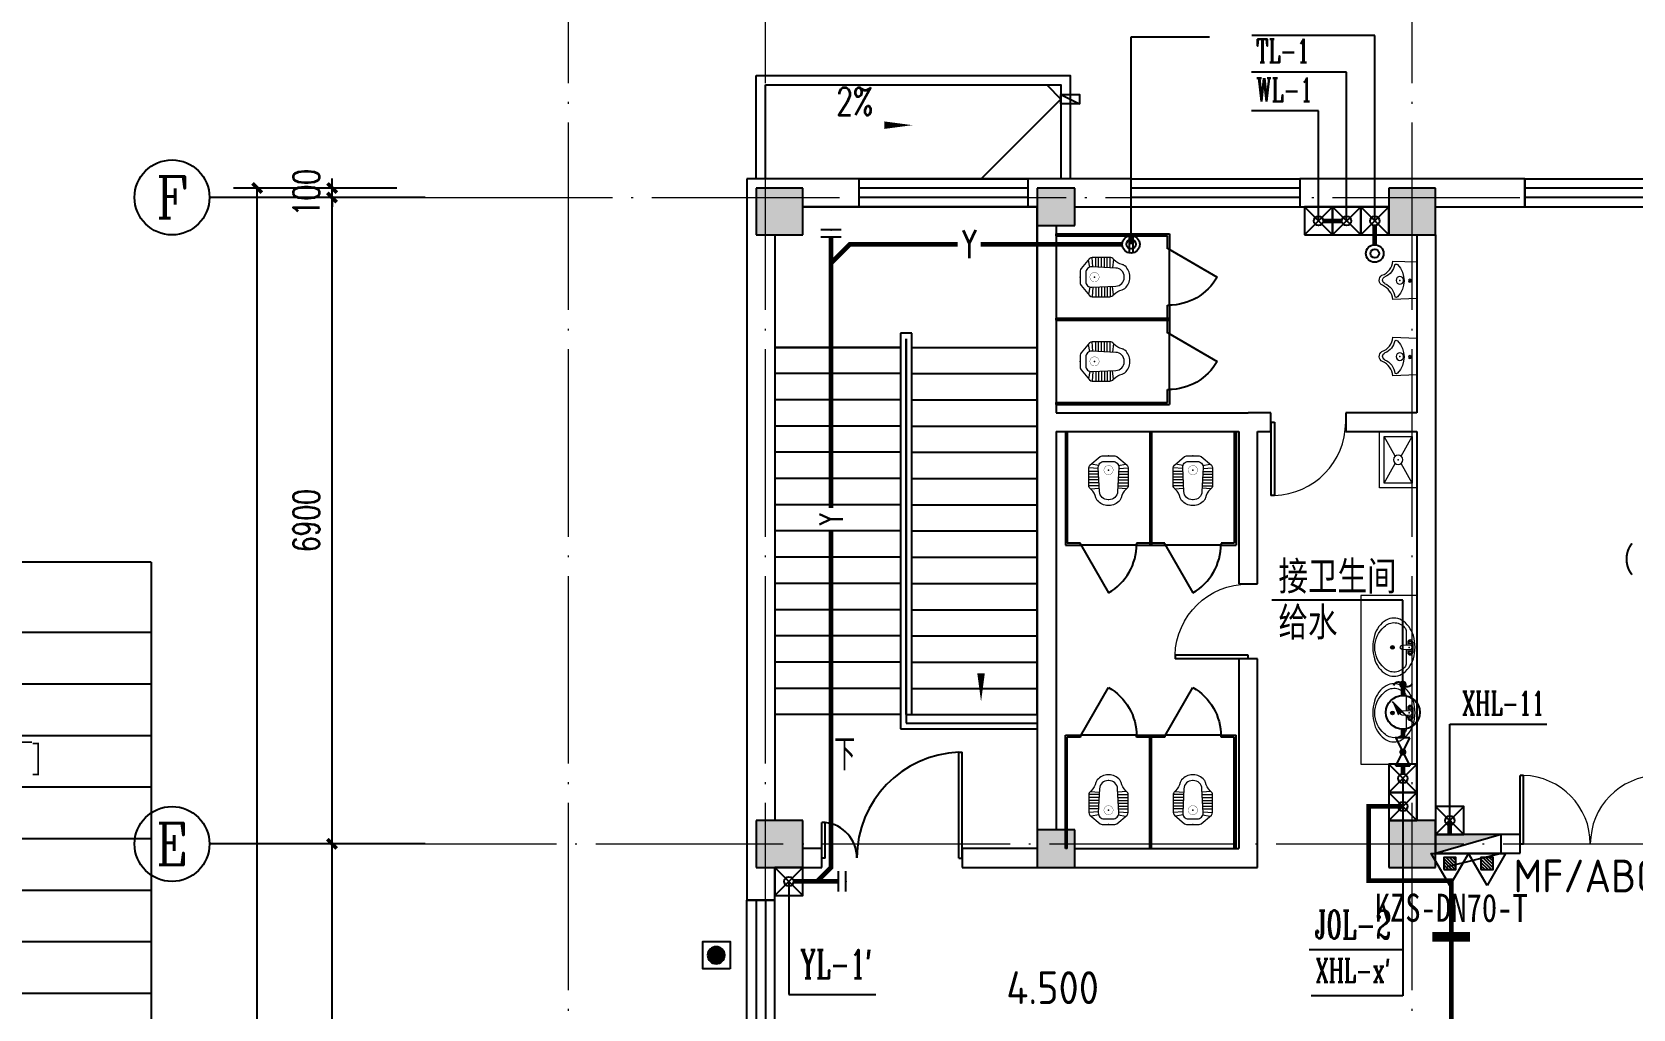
# Model space of a CAD drawing. Extents: x 1475400 to 1714963, y -629303 to -315532.
# Drawn here: x 1518849 to 1535929, y -436869 to -426443 of the extents above; entities that cross this region are included whole.
import ezdxf
from ezdxf.enums import TextEntityAlignment as Align

# ---------------------------------------------------------------- set-up
doc = ezdxf.new("R2010")
doc.units = 0
doc.header["$LTSCALE"] = 1000
for name, pattern in [('CONTINOUS', [0]), ('DASH', [0.35, 0.25, -0.1]), ('DOTE', [2.42, 2, -0.2, 0.02, -0.2])]:
    doc.linetypes.add(name, pattern=pattern)
for name, color, linetype in [('A-ANNO-AXIS', 102, 'Continuous'), ('A-ANNO-IDEN', 3, 'Continuous'), ('A-ANNO-TXT', 7, 'Continuous'), ('A-FLOR-STRS', 140, 'Continuous'), ('AXIS', 3, 'Continuous'), ('AXIS_TEXT', 7, 'Continuous'), ('COLUMN', 255, 'Continuous'), ('DIM_市政自来水', 7, 'Continuous'), ('DOOR_FIRE', 4, 'Continuous'), ('EQUIP_市政自来水', 7, 'Continuous'), ('LATRINE', 8, 'Continuous'), ('P-ANNO-IDEN', 3, 'Continuous'), ('P-DOMS-EQPM', 4, 'Continuous'), ('P-DOMS-IDEN', 7, 'Continuous'), ('P-DOMS-PIPE', 2, 'DASH'), ('P-DOMS-VPIP', 2, 'Continuous'), ('P-FIRE-EQPM', 1, 'Continuous'), ('P-FIRE-IDEN', 1, 'Continuous'), ('P-PROT-FIRH', 1, 'Continuous'), ('P-PROT-IDEN', 7, 'Continuous'), ('P-PROT-PIPE', 1, 'Continuous'), ('P-PROT-VPIP', 1, 'Continuous'), ('P-RAIN-IDEN', 171, 'Continuous'), ('P-RAIN-STRA', 2, 'Continuous'), ('P-RAIN-VALV', 193, 'Continuous'), ('P-RAIN-VPIP', 7, 'Continuous'), ('P-VENT-IDEN', 153, 'Continuous'), ('P-VENT-VPIP', 155, 'Continuous'), ('P-WAST-IDEN', 21, 'Continuous'), ('P-WAST-VPIP', 11, 'Continuous'), ('PIPE-市政自来水', 87, 'Continuous'), ('PUB_HATCH', 8, 'Continuous'), ('PUB_TEXT', 7, 'Continuous'), ('VALVE_市政自来水', 7, 'Continuous'), ('VPIPE-市政自来水', 7, 'Continuous'), ('WALL', 2, 'Continuous'), ('WINDOW', 4, 'Continuous'), ('建筑底图', 7, 'Continuous'), ('抗震支吊架', 2, 'Continuous'), ('水', 5, 'Continuous'), ('消防', 1, 'Continuous'), ('说明', 7, 'Continuous'), ('防火分区', 255, 'Continuous')]:
    doc.layers.add(name, color=color, linetype=linetype)
for name, color, linetype, lineweight in [('DOTE', 8, 'DOTE', 9), ('LVTRY', 8, 'Continuous', 9), ('P-RAIN-PIPE', 4, 'Continuous', 50), ('P-WAST-PIPE', 11, 'Continuous', 50), ('悬挑板', 9, 'Continuous', 18)]:
    doc.layers.add(name, color=color, linetype=linetype, lineweight=lineweight)
doc.layers.add('定位矩形', color=6, linetype='Continuous', plot=False)
doc.styles.add('10', font='', dxfattribs={"width": 0.7, "height": 300})
doc.styles.add('_TCH_AXIS', font='COMPLEX', dxfattribs={"bigfont": 'GBCBIG'})
doc.styles.add('_TCH_DIM', font='SIMPLEX', dxfattribs={"bigfont": 'GBCBIG'})
doc.styles.add('_TWT_PIPETEXT', font='SIMPLEX', dxfattribs={"width": 0.8, "height": 2.5, "bigfont": 'HZTXT'})
doc.styles.add('_TWT_SERIAL', font='COMPLEX', dxfattribs={"width": 0.8, "height": 3, "bigfont": 'HZTXT'})
doc.styles.add('A_DIM', font='SIMPLEX', dxfattribs={"width": 0.7, "bigfont": 'HZ'})
doc.styles.add('A_DIM_T3', font='SIMPLEX', dxfattribs={"width": 0.7, "bigfont": 'HZ'})
doc.styles.add('COMPLEX', font='COMPLEX')
doc.styles.add('HZ(TK)', font='geniso.shx', dxfattribs={"width": 0.9, "bigfont": 'hztxt.shx'})
doc.styles.add('kzcad', font='', dxfattribs={"width": 0.8})
doc.styles.get("Standard").update_dxf_attribs({"font": 'geniso.shx', "bigfont": 'hztxt.shx'})
doc.styles.get('10').set_extended_font_data('SimSun')
doc.styles.get('kzcad').set_extended_font_data('SimSun')
doc.dimstyles.new('_TCH_ARCH&&100', dxfattribs={"dimtxt": 280, "dimasz": 100, "dimexe": 250, "dimexo": 300, "dimgap": 135, "dimtad": 1, "dimdec": 0, "dimzin": 0, "dimdsep": 46, "dimtxsty": 'A_DIM_T3', "dimblk": 'ARCHTICK', "dimcen": 0.09, "dimclrt": 7, "dimazin": 2, "dimtfac": 1, "dimtdec": 0, "dimtix": 1, "dimtmove": 2, "dimatfit": 3, "dimfxl": 150, "dimtolj": 1, "dimtzin": 0, "dimarcsym": 0})

# ---------------------------------------------------------------- blocks, each defined once
blk = doc.blocks.new('$DorLib2D$00000228')
at = {"color": 0}
blk.add_line((0.5, 0), (0, 0.866), dxfattribs=at)
blk.add_arc((0.5, 0), 1, 120, 180, dxfattribs=at)
blk = doc.blocks.new('$lvtry$00000204')
at = {"color": 0}
for p, q in [((-109, -134, 0), (-210, -128, 0)), ((-107, -166, 0), (-210, -166, 0)), ((-106, -103, 0), (-182, -88, 0)), ((-109, -124, 0), (-97, -382, 0)), ((48, -60, 0), (-48, -60, 0)), ((97, -382, 0), (109, -124, 0)), ((106, -103, 0), (182, -88, 0)), ((107, -166, 0), (210, -166, 0)), ((109, -134, 0), (210, -128, 0)), ((-106, -197, 0), (-210, -197, 0)), ((-104, -227, 0), (-210, -227, 0)), ((-103, -258, 0), (-210, -258, 0)), ((-101, -289, 0), (-210, -289, 0)), ((-100, -320, 0), (-210, -320, 0)), ((100, -320, 0), (210, -320, 0)), ((101, -289, 0), (210, -289, 0)), ((103, -258, 0), (210, -258, 0)), ((104, -227, 0), (210, -227, 0)), ((106, -197, 0), (210, -197, 0)), ((-191, -354, 0), (-99, -345, 0)), ((-4, -470, 0), (4, -470, 0)), ((191, -354, 0), (99, -345, 0))]:
    blk.add_line(p, q, dxfattribs=at)
at = {"color": 0, "elevation": 0}
blk.add_lwpolyline([(184, -360, -0.046574), (191, -354, 0.248797), (210, -318), (210, -128, 0.218491), (198, -101), (90, -9, 0.179479), (67, 0), (-67, 0, 0.179479), (-90, -9), (-198, -101, 0.218491), (-210, -128), (-210, -318, 0.248797), (-191, -354, -0.046574), (-184, -360, -0.139709), (-135, -448, 0.12003), (-120, -477, 0.218108), (-4, -530), (4, -530, 0.218108), (120, -477, 0.12003), (135, -448, -0.139709)], format="xyb", close=True, dxfattribs=at)
at = {"color": 0, "const_width": 3, "elevation": 0}
blk.add_lwpolyline([(49, -153, 1), (-49, -153, 1)], format="xyb", close=True, dxfattribs=at)
at = {"color": 0}
for centre, radius, start, end in [((-48, -121, 0), 61, 90, 182.693), ((48, -121, 0), 61, 357.307, 90), ((-4, -377, 0), 92.8, 182.693, 270), ((4, -377, 0), 92.8, 270, 357.307)]:
    blk.add_arc(centre, radius, start, end, dxfattribs=at)
for p in [(0, 0), (0, -153, 0)]:
    blk.add_point(p, dxfattribs=at)
blk = doc.blocks.new('a es')
at = {"layer": 'LATRINE'}
for p, q in [((133985, -20934), (133985, -21094)), ((135195, -20934), (133985, -20934)), ((134005, -21094), (134005, -20954)), ((135195, -20954), (134005, -20954)), ((135195, -20954), (135195, -20934)), ((133985, -21094), (134005, -21094)), ((134005, -21694), (133985, -21694)), ((133985, -21694), (133985, -21854)), ((135195, -21854), (133985, -21854)), ((134005, -21834), (134005, -21694)), ((135195, -21834), (134005, -21834)), ((135195, -21854), (135195, -21834))]:
    blk.add_line(p, q, dxfattribs=at)
at = {"layer": 'WINDOW'}
blk.add_line((133985, -21694), (133985, -21094), dxfattribs=at)
at = {"layer": 'LVTRY', "yscale": -1, "rotation": 89.99999999999999}
blk.add_blockref('$lvtry$00000204', (134938, -21394, 0), dxfattribs=at)
at = {"layer": 'WINDOW', "xscale": 600, "yscale": 600, "zscale": 600, "rotation": 90}
blk.add_blockref('$DorLib2D$00000228', (133995, -21394), dxfattribs=at)
blk = doc.blocks.new('A$C2CDD3BEF')
at = {"layer": '防火分区'}
h = blk.add_hatch(color=6, dxfattribs=at)
h.dxf.hatch_style = 1
edge = h.paths.add_edge_path()
edge.add_arc((460, 446), 282, 0, 360)
at = {"layer": '防火分区', "color": 6}
blk.add_lwpolyline([(0, 0), (900, 0), (900, 900), (0, 900)], close=True, dxfattribs=at)
blk.add_circle((460, 446), 282, dxfattribs=at)
blk = doc.blocks.new('_ArchTick')
at = {"color": 0, "linetype": 'ByBlock', "const_width": 0.4}
blk.add_lwpolyline([(-0.5, -0.5), (0.5, 0.5)], dxfattribs=at)
blk = doc.blocks.new('*D220')
at = {"layer": 'A-ANNO-AXIS', "color": 0, "lineweight": -2, "transparency": 16777216}
for p, q in [((861232, -345910), (859489, -345910)), ((859739, -380910), (859739, -345910)), ((861232, -380910), (859489, -380910))]:
    blk.add_line(p, q, dxfattribs=at)
at = {"layer": 'Defpoints', "color": 0, "transparency": 16777216}
for p in [(859739, -345910), (861532, -345910), (861532, -380910)]:
    blk.add_point(p, dxfattribs=at)
at = {"layer": 'A-ANNO-AXIS', "color": 0, "lineweight": -2, "transparency": 16777216, "xscale": 100, "yscale": 100, "zscale": 100}
for p, rotation in [((859739, -345910), 90), ((859739, -380910), 270)]:
    blk.add_blockref('_ArchTick', p, dxfattribs=dict(at, rotation=rotation))
at = {"layer": 'A-ANNO-AXIS', "color": 7, "transparency": 16777216, "insert": (859464, -363410), "char_height": 280, "attachment_point": 5, "rotation": 90, "style": 'A_DIM_T3'}
blk.add_mtext('\\A1;35000', dxfattribs=at)
blk = doc.blocks.new('*D225')
at = {"layer": 'A-ANNO-AXIS', "color": 0, "lineweight": -2, "transparency": 16777216}
for p, q in [((861232, -352910), (860289, -352910)), ((860539, -359810), (860539, -352910)), ((861232, -359810), (860289, -359810))]:
    blk.add_line(p, q, dxfattribs=at)
at = {"layer": 'Defpoints', "color": 0, "transparency": 16777216}
for p in [(860539, -352910), (861532, -352910), (861532, -359810)]:
    blk.add_point(p, dxfattribs=at)
at = {"layer": 'A-ANNO-AXIS', "color": 0, "lineweight": -2, "transparency": 16777216, "xscale": 100, "yscale": 100, "zscale": 100}
for p, rotation in [((860539, -352910), 90), ((860539, -359810), 270)]:
    blk.add_blockref('_ArchTick', p, dxfattribs=dict(at, rotation=rotation))
at = {"layer": 'A-ANNO-AXIS', "color": 7, "transparency": 16777216, "insert": (860264, -356360), "char_height": 280, "attachment_point": 5, "rotation": 90, "style": 'A_DIM_T3'}
blk.add_mtext('\\A1;6900', dxfattribs=at)
blk = doc.blocks.new('*D226')
at = {"layer": 'A-ANNO-AXIS', "color": 0, "lineweight": -2, "transparency": 16777216}
for p, q in [((861232, -346010), (860289, -346010)), ((860539, -352910), (860539, -346010)), ((861232, -352910), (860289, -352910))]:
    blk.add_line(p, q, dxfattribs=at)
at = {"layer": 'Defpoints', "color": 0, "transparency": 16777216}
for p in [(860539, -346010), (861532, -346010), (861532, -352910)]:
    blk.add_point(p, dxfattribs=at)
at = {"layer": 'A-ANNO-AXIS', "color": 0, "lineweight": -2, "transparency": 16777216, "xscale": 100, "yscale": 100, "zscale": 100}
for p, rotation in [((860539, -346010), 90), ((860539, -352910), 270)]:
    blk.add_blockref('_ArchTick', p, dxfattribs=dict(at, rotation=rotation))
at = {"layer": 'A-ANNO-AXIS', "color": 7, "transparency": 16777216, "insert": (860264, -349460), "char_height": 280, "attachment_point": 5, "rotation": 90, "style": 'A_DIM_T3'}
blk.add_mtext('\\A1;6900', dxfattribs=at)
blk = doc.blocks.new('*D227')
at = {"layer": 'A-ANNO-AXIS', "color": 0, "lineweight": -2, "transparency": 16777216}
for p, q in [((860539, -345910), (860539, -345810)), ((861232, -345910), (860289, -345910)), ((861232, -346010), (860289, -346010)), ((860539, -346010), (860539, -345910)), ((860539, -346010), (860539, -346110))]:
    blk.add_line(p, q, dxfattribs=at)
at = {"layer": 'Defpoints', "color": 0, "transparency": 16777216}
for p in [(860539, -345910), (861532, -345910), (861532, -346010)]:
    blk.add_point(p, dxfattribs=at)
at = {"layer": 'A-ANNO-AXIS', "color": 0, "lineweight": -2, "transparency": 16777216, "xscale": 100, "yscale": 100, "zscale": 100}
for p, rotation in [((860539, -345910), 270), ((860539, -346010), 90)]:
    blk.add_blockref('_ArchTick', p, dxfattribs=dict(at, rotation=rotation))
at = {"layer": 'A-ANNO-AXIS', "color": 7, "transparency": 16777216, "insert": (860264, -345960), "char_height": 280, "attachment_point": 5, "rotation": 90, "style": 'A_DIM_T3'}
blk.add_mtext('\\A1;100', dxfattribs=at)
blk = doc.blocks.new('$DorLib2D$00000225')
at = {"color": 0}
for p, q in [((0.475, -0.001), (0.475, 0.752)), ((0.475, 0.752), (0.5, 0.752)), ((0.5, -0.001), (0.5, 0.752)), ((-0.5, 0), (-0.5, 0.252)), ((-0.475, 0.252), (-0.5, 0.252)), ((-0.475, 0), (-0.475, 0.252)), ((-0.475, 0), (-0.5, 0)), ((0.475, -0.001), (0.5, -0.001))]:
    blk.add_line(p, q, dxfattribs=at)
for centre, radius, start, end in [((0.505, -0.002), 0.755, 92.2493, 179.7238), ((-0.501, 0.003), 0.251, 359.7899, 84.0974)]:
    blk.add_arc(centre, radius, start, end, dxfattribs=at)
blk = doc.blocks.new('$DorLib2D$00000001')
for p, q in [((0.45, 0.975), (0.5, 0.975)), ((0.45, 0), (0.45, 0.975)), ((0.5, 0), (0.5, 0.975)), ((0.5, 0), (0.45, 0))]:
    blk.add_line(p, q)
at = {"lineweight": 13}
blk.add_arc((0.475, 0), 0.975, 91.4693, 180, dxfattribs=at)
blk = doc.blocks.new('$WINLIB2D$00000001')
at = {"color": 0}
for points in [[(-0.5, 0.5), (-0.5, -0.5)], [(-0.5, 0.5), (0.5, 0.5)], [(0.5, -0.5), (0.5, 0.5)], [(0.5, 0.1667), (-0.5, 0.1667)], [(0.5, -0.1667), (-0.5, -0.1667)], [(-0.5, -0.5), (0.5, -0.5)]]:
    blk.add_lwpolyline(points, dxfattribs=at)
blk = doc.blocks.new('$lvtry$00000191')
at = {"color": 0}
for p, q in [((-250, -100, 0), (-39, -219, 0)), ((39, -219, 0), (250, -100, 0)), ((-250, -400, 0), (-39, -281, 0)), ((39, -281, 0), (250, -400, 0))]:
    blk.add_line(p, q, dxfattribs=at)
at = {"color": 0, "elevation": 0}
for points in [[(300, -450), (300, -50), (-300, -50), (-300, -450)], [(250, -400), (250, -100), (-250, -100), (-250, -400)]]:
    blk.add_lwpolyline(points, close=True, dxfattribs=at)
at = {"color": 0}
blk.add_circle((0, -250, 0), 50, dxfattribs=at)
for p in [(0, -100, 0), (0, -250, 0)]:
    blk.add_point(p, dxfattribs=at)
blk = doc.blocks.new('$lvtry$00000196')
at = {"color": 0}
for points in [[(219, -385, 0.106486), (289, -308, 0.130324), (310, -225, 0.130324), (289, -143, 0.106486), (219, -66, 0.084172), (123, -18, 0.073176), (0, 0, 0.073176), (-123, -18, 0.084172), (-219, -66, 0.106486), (-289, -143, 0.130324), (-310, -225, 0.130324), (-289, -308, 0.106486), (-219, -385, 0.084172), (-123, -433, 0.073176), (0, -451, 0.073176), (123, -433, 0.084172)], [(-22, -44), (-17, -142, 1), (21, -142), (26, -44, 0.493794)]]:
    blk.add_lwpolyline(points, format="xyb", close=True, dxfattribs=at)
for points in [[(-218, -329, -0.467303), (-199, -103, -0.154885), (-179, -96), (-17, -96, -0.154885)], [(21, -96), (183, -96, -0.154885), (203, -103, -0.467303), (222, -329, -0.210278), (2, -430, -0.210278), (-218, -329, -0.467303)]]:
    blk.add_lwpolyline(points, format="xyb", dxfattribs=at)
for points in [[(-52, -25), (56, -25)], [(-52, -78), (-20, -78)], [(24, -78), (56, -78)]]:
    blk.add_lwpolyline(points, dxfattribs=at)
for centre, radius in [((-52, -52), 19.4), ((-52, -52), 12.6), ((56, -52), 19.4), ((56, -52), 12.6), ((2, -241), 19.7), ((2, -241), 14.7)]:
    blk.add_circle(centre, radius, dxfattribs=at)
for centre, start, end in [((-52, -52), 90, 270), ((56, -52), 270, 90)]:
    blk.add_arc(centre, 26.5, start, end, dxfattribs=at)
for p in [(2, -62), (2, -241)]:
    blk.add_point(p, dxfattribs=at)
blk = doc.blocks.new('$lvtry$00000226')
at = {"color": 0}
blk.add_line((-181, -234), (-181, -234), dxfattribs=at)
blk.add_lwpolyline([(53, -374, -0.307493), (205, -257), (195, 0), (-195, 0), (-205, -256, -0.265776), (-54, -366, 0.591279)], format="xyb", close=True, dxfattribs=at)
for centre, radius in [((-1, -182), 40.3), ((-6, -75), 15.8)]:
    blk.add_circle(centre, radius, dxfattribs=at)
for centre, radius, start, end in [((-5, -382), 245, 45.4143, 134.5857), ((-161, -223), 22.7, 134.5857, 206.4573), ((-200, -412), 179, 22.2984, 83.8043), ((1, -326), 39.6, 206.4354, 337.7034), ((199, -407), 174, 100.5676, 157.7034), ((153, -222), 20.3, 314.5857, 45.4143)]:
    blk.add_arc(centre, radius, start, end, dxfattribs=at)
for p in [(-6, -75), (-1, -182)]:
    blk.add_point(p, dxfattribs=at)
blk = doc.blocks.new('_AXISO')
blk.add_circle((0, 0), 0.5)
at = {"layer": 'AXIS_TEXT', "style": 'COMPLEX', "width": 1.041667}
blk.add_attdef('A', text='', height=0.56, dxfattribs=at).set_placement((-0.25, -0.28), (0.25, -0.28), align=Align.FIT)
blk = doc.blocks.new('$DorLib2D$00000002')
for p, q in [((-0.5, 0), (-0.5, 0.4875)), ((-0.475, 0.4875), (-0.5, 0.4875)), ((-0.475, 0), (-0.475, 0.4875)), ((0.475, 0), (0.475, 0.4875)), ((0.475, 0.4875), (0.5, 0.4875)), ((0.5, 0), (0.5, 0.4875)), ((-0.5, 0), (-0.475, 0)), ((0.5, 0), (0.475, 0))]:
    blk.add_line(p, q)
at = {"lineweight": 13}
for centre, start, end in [((-0.4875, 0), 0, 88.53072), ((0.4875, 0), 91.46928, 180)]:
    blk.add_arc(centre, 0.4875, start, end, dxfattribs=at)
blk = doc.blocks.new('ewfrarftr')
at = {"layer": '消防', "linetype": 'CONTINOUS', "lineweight": -3}
for p, q in [((1486282, -381392), (1469458, -381392)), ((1486282, -381392), (1486282, -412105)), ((1469458, -382207), (1486282, -382207)), ((1471932, -382805), (1486282, -382805)), ((1471932, -383403), (1486282, -383403)), ((1471932, -384001), (1486282, -384001)), ((1470409, -384599), (1486282, -384599)), ((1471932, -385197), (1486282, -385197)), ((1471932, -385795), (1486282, -385795)), ((1471932, -386393), (1486282, -386393))]:
    blk.add_line(p, q, dxfattribs=at)
at = {"layer": '说明', "lineweight": 0, "style": '10', "width": 0.7}
blk.add_text('地下式  ［√］', height=300, dxfattribs=at).set_placement((1483182, -383832))
blk = doc.blocks.new('$TWTSYS$00000508')
for p, q in [((-0.5, 0.5), (0.324, 1.224)), ((-0.5, 0.5), (-0.5, -0.5)), ((-0.5, -0.5), (0.5, 0.5)), ((0.5, 0.5), (-0.5, 0.5)), ((0.5, -0.5), (0.5, 0.5)), ((-0.5, -0.5), (0.5, -0.5))]:
    blk.add_line(p, q)
blk.add_solid([(0.5, -0.5), (0.5, 0.5), (-0.5, -0.5)])
blk = doc.blocks.new('$VALVE$00000476')
for p, q in [((-64, -90), (-64, 90)), ((0, -90), (0, 90))]:
    blk.add_line(p, q)
blk.add_point((0, 0))
blk = doc.blocks.new('$VALVE$00000333')
for p, q in [((125, 62.5), (-125, -62.5)), ((-125, 62.5), (125, -62.5)), ((-125, -62.5), (-125, 62.5)), ((125, -62.5), (125, 62.5))]:
    blk.add_line(p, q)
at = {"const_width": 31.25}
blk.add_lwpolyline([(-15.625, 0, 1), (15.625, 0, 1)], format="xyb", close=True, dxfattribs=at)
for p in [(-125, 0), (125, 0)]:
    blk.add_point(p)
blk = doc.blocks.new('$VALVE$00000742')
blk.add_line((-93, -93), (93, 93))
blk.add_lwpolyline([(93, 93, 0, 50, 0), (-13, 22, 50, 50, 0)], format="xyseb")
blk.add_circle((0, 0), 150)
for p in [(-150, 0), (150, 0)]:
    blk.add_point(p)
blk = doc.blocks.new('$TwtSys$00000132')
at = {"elevation": 0}
blk.add_lwpolyline([(7, -101, -0.575183), (0, 0, 0.604745), (-11, 101, 16.924828)], format="xyb", dxfattribs=at)
blk = doc.blocks.new('$TwtSys$00000138')
for radius in [93.8, 46.9]:
    blk.add_circle((0, 0, 0), radius)
blk = doc.blocks.new('$TwtSys$00000139')
at = {"color": 7}
for p, q in [((-19, 92, 0), (-19, -92, 0)), ((19, 92, 0), (19, -92, 0))]:
    blk.add_line(p, q, dxfattribs=at)
blk.add_circle((0, 0, 0), 93.8)
blk = doc.blocks.new('$TwtSys$00000546')
h = blk.add_hatch()
h.set_pattern_fill('ANSI31', color=256, scale=200, style=0)
h.set_pattern_definition([(45, (-38543.802, -6670.83), (-17.67767, 17.67767), [])])
h.paths.add_polyline_path([(-65, 174), (65, 174), (65, 44), (-65, 44)])
for points in [[(0, 344), (-198, 0), (198, 0)], [(-65, 174), (65, 174), (65, 44), (-65, 44)]]:
    blk.add_lwpolyline(points, close=True)
blk = doc.blocks.new('sdfcsf')
at = {"layer": 'PUB_HATCH'}
for points in [[(865563.1, -346410.3), (865563.1, -345910.3), (865063.1, -345910.3), (865063.1, -346410.3)], [(868463.1, -346310.3), (868463.1, -345910.3), (868063.1, -345910.3), (868063.1, -346310.3)], [(872313.1, -346410.3), (872313.1, -345910.3), (871813.1, -345910.3), (871813.1, -346410.3)], [(865563.1, -353160.3), (865563.1, -352660.3), (865063.1, -352660.3), (865063.1, -353160.3)], [(872313.1, -353160.3), (872313.1, -352660.3), (871813.1, -352660.3), (871813.1, -353160.3)], [(868463.1, -353160.3), (868463.1, -352760.3), (868063.1, -352760.3), (868063.1, -353160.3)]]:
    blk.add_hatch(color=256, dxfattribs=at).paths.add_polyline_path(points)
for p, q in [((868163.1, -344810.3), (868313.1, -344960.3)), ((868313.1, -344960.3), (867463.1, -345810.3))]:
    blk.add_line(p, q)
for points in [[(865063.1, -344710.3), (868413.1, -344710.3), (868413.1, -345810.3), (865063.1, -345810.3)], [(865163.1, -344810.3), (868313.1, -344810.3), (868313.1, -345810.3), (865163.1, -345810.3)]]:
    blk.add_lwpolyline(points, close=True)
blk.add_lwpolyline([(868313.1, -344910.3), (868313.1, -344910.3), (868513.1, -344910.3), (868513.1, -345010.3), (868313.1, -345010.3), (868313.1, -344910.3), (868513.1, -345010.3)])
at = {"layer": 'A-ANNO-IDEN'}
blk.add_lwpolyline([(865963.1, -351670.3, 0, 0, 0), (865963.1, -346860.3, 0, 0, 0), (867463.1, -346860.3, 0, 0, 0), (867463.1, -351390.3, 0, 80, 0), (867463.1, -351090.3, 0, 0, 0)], format="xyseb", dxfattribs=at)
at = {"layer": 'A-FLOR-STRS'}
for p, q in [((868063.1, -346110.3), (865563.1, -346110.3)), ((868063.1, -347610.3), (868063.1, -346110.3)), ((865263.1, -346410.3), (865263.1, -347610.3)), ((866723.1, -347460.3), (866603.1, -347460.3)), ((866603.1, -347460.3), (866603.1, -351680.3)), ((866663.1, -351530.3), (866663.1, -347520.3)), ((866663.1, -347520.3), (866663.1, -347520.3)), ((866663.1, -347520.3), (866663.1, -351620.3)), ((866723.1, -351530.3), (866723.1, -347460.3)), ((865263.1, -347610.3), (865263.1, -351530.3)), ((866603.1, -347610.3), (865263.1, -347610.3)), ((865263.1, -347610.3), (866603.1, -347610.3)), ((866663.1, -351530.3), (866663.1, -347610.3)), ((866663.1, -347610.3), (866663.1, -351530.3)), ((866723.1, -347610.3), (868063.1, -347610.3)), ((866723.1, -347610.3), (868063.1, -347610.3)), ((868063.1, -351530.3), (868063.1, -347610.3)), ((866603.1, -347890.3), (865263.1, -347890.3)), ((866723.1, -347890.3), (868063.1, -347890.3)), ((866603.1, -348170.3), (865263.1, -348170.3)), ((866723.1, -348170.3), (868063.1, -348170.3)), ((866603.1, -348450.3), (865263.1, -348450.3)), ((866723.1, -348450.3), (868063.1, -348450.3)), ((866603.1, -348730.3), (865263.1, -348730.3)), ((866723.1, -348730.3), (868063.1, -348730.3)), ((866603.1, -349010.3), (865263.1, -349010.3)), ((866723.1, -349010.3), (868063.1, -349010.3)), ((866603.1, -349290.3), (865263.1, -349290.3)), ((866723.1, -349290.3), (868063.1, -349290.3)), ((866603.1, -349570.3), (865263.1, -349570.3)), ((866723.1, -349570.3), (868063.1, -349570.3)), ((866603.1, -349850.3), (865263.1, -349850.3)), ((866723.1, -349850.3), (868063.1, -349850.3)), ((866603.1, -350130.3), (865263.1, -350130.3)), ((866723.1, -350130.3), (868063.1, -350130.3)), ((866603.1, -350410.3), (865263.1, -350410.3)), ((866723.1, -350410.3), (868063.1, -350410.3)), ((866603.1, -350690.3), (865263.1, -350690.3)), ((866723.1, -350690.3), (868063.1, -350690.3)), ((866603.1, -350970.3), (865263.1, -350970.3)), ((866723.1, -350970.3), (868063.1, -350970.3)), ((866603.1, -351250.3), (865263.1, -351250.3)), ((866723.1, -351250.3), (868063.1, -351250.3)), ((866603.1, -351530.3), (865263.1, -351530.3)), ((866663.1, -351530.3), (866723.1, -351530.3)), ((866663.1, -351530.3), (866723.1, -351530.3)), ((866663.1, -351530.3), (866663.1, -351530.3)), ((866663.1, -351620.3), (868063.1, -351620.3)), ((866723.1, -351530.3), (868063.1, -351530.3)), ((868063.1, -351620.3), (868063.1, -351680.3)), ((866603.1, -351680.3), (868063.1, -351680.3))]:
    blk.add_line(p, q, dxfattribs=at)
at = {"layer": 'AXIS'}
for p, q in [((861532, -346010.3), (859232, -346010.3)), ((861532, -352910.3), (859232, -352910.3))]:
    blk.add_line(p, q, dxfattribs=at)
at = {"layer": 'COLUMN'}
for p, q in [((865563.1, -345910.3), (865063.1, -345910.3)), ((865063.1, -345910.3), (865063.1, -346410.3)), ((865563.1, -346410.3), (865563.1, -345910.3)), ((868463.1, -345910.3), (868063.1, -345910.3)), ((868063.1, -345910.3), (868063.1, -346310.3)), ((868463.1, -346310.3), (868463.1, -345910.3)), ((872313.1, -345910.3), (871813.1, -345910.3)), ((871813.1, -345910.3), (871813.1, -346410.3)), ((872313.1, -346410.3), (872313.1, -345910.3)), ((868063.1, -346310.3), (868463.1, -346310.3)), ((865063.1, -346410.3), (865563.1, -346410.3)), ((871813.1, -346410.3), (872313.1, -346410.3)), ((865563.1, -352660.3), (865063.1, -352660.3)), ((865063.1, -352660.3), (865063.1, -353160.3)), ((865563.1, -353160.3), (865563.1, -352660.3)), ((872313.1, -352660.3), (871813.1, -352660.3)), ((871813.1, -352660.3), (871813.1, -353160.3)), ((872313.1, -353160.3), (872313.1, -352660.3)), ((868463.1, -352760.3), (868063.1, -352760.3)), ((868063.1, -352760.3), (868063.1, -353160.3)), ((868463.1, -353160.3), (868463.1, -352760.3)), ((865063.1, -353160.3), (865563.1, -353160.3)), ((868063.1, -353160.3), (868463.1, -353160.3)), ((871813.1, -353160.3), (872313.1, -353160.3))]:
    blk.add_line(p, q, dxfattribs=at)
at = {"layer": 'DOTE'}
for p, q in [((863063.1, -383511.1), (863063.1, -343309.6)), ((865163.1, -383511.1), (865163.1, -343309.6)), ((872063.1, -383511.1), (872063.1, -343309.6)), ((861532, -346010.3), (901663.1, -346010.3)), ((860932, -352910.3), (901663.1, -352910.3))]:
    blk.add_line(p, q, dxfattribs=at)
at = {"layer": 'LVTRY', "color": 8}
blk.add_lwpolyline([(872113.1, -352060.3), (872113.1, -350260.3), (871513.1, -350260.3), (871513.1, -352060.3)], close=True, dxfattribs=at)
at = {"layer": 'WALL'}
for p, q in [((866163.1, -345810.3), (864963.1, -345810.3)), ((864963.1, -345810.3), (864963.1, -352910.3)), ((866163.1, -346110.3), (866163.1, -345810.3)), ((868263.1, -345810.3), (867963.1, -345810.3)), ((867963.1, -345810.3), (867963.1, -346110.3)), ((869063.1, -345810.3), (868263.1, -345810.3)), ((869063.1, -346110.3), (869063.1, -345810.3)), ((872238.1, -345810.3), (870863.1, -345810.3)), ((870863.1, -345810.3), (870863.1, -346110.3)), ((873263.1, -345810.3), (872238.1, -345810.3)), ((873263.1, -346110.3), (873263.1, -345810.3)), ((865563.1, -346110.3), (866163.1, -346110.3)), ((867963.1, -346110.3), (868063.1, -346110.3)), ((868463.1, -346110.3), (869063.1, -346110.3)), ((870863.1, -346110.3), (871813.1, -346110.3)), ((872313.1, -346110.3), (873263.1, -346110.3)), ((868063.1, -346310.3), (868063.1, -348410.3)), ((868263.1, -346310.3), (868263.1, -348310.3)), ((865263.1, -346410.3), (865263.1, -352660.3)), ((872113.1, -346410.3), (872113.1, -348310.3)), ((872313.1, -346410.3), (872313.1, -348410.3)), ((868063.1, -348410.3), (868063.1, -352760.3)), ((868263.1, -348310.3), (870313.1, -348310.3)), ((870553, -348310.3), (870313.1, -348310.3)), ((870553, -348510.3), (870553, -348310.3)), ((872113.1, -348310.3), (871353, -348310.3)), ((871353, -348310.3), (871353, -348510.3)), ((872313.1, -348410.3), (872313.1, -352660.3)), ((868263.1, -348510.3), (868263.1, -352760.3)), ((868263.1, -348510.3), (870213.1, -348510.3)), ((870213.1, -348510.3), (870213.1, -350135.8)), ((870413.1, -350135.8), (870413.1, -348510.3)), ((870413.1, -348510.3), (870553, -348510.3)), ((871353, -348510.3), (872113.1, -348510.3)), ((872113.1, -348510.3), (872113.1, -352660.3)), ((870213.1, -350135.8), (870413.1, -350135.8)), ((870413.1, -350935.8), (870213.1, -350935.8)), ((870213.1, -350935.8), (870213.1, -352960.3)), ((870413.1, -353160.3), (870413.1, -350935.8)), ((873213.1, -352810.3), (872313.1, -352810.3)), ((873213.1, -353010.3), (873213.1, -352810.3)), ((864963.1, -352910.3), (864963.1, -353510.3)), ((865763.1, -352960.3), (865563.1, -352960.3)), ((865763.1, -353160.3), (865763.1, -352960.3)), ((868063.1, -352960.3), (867263.1, -352960.3)), ((867263.1, -352960.3), (867263.1, -353160.3)), ((868463.1, -352960.3), (870213.1, -352960.3)), ((872313.1, -353010.3), (873213.1, -353010.3)), ((865263.1, -353510.3), (865263.1, -353160.3)), ((865563.1, -353160.3), (865763.1, -353160.3)), ((867263.1, -353160.3), (868063.1, -353160.3)), ((868463.1, -353160.3), (870413.1, -353160.3)), ((864963.1, -353510.3), (865263.1, -353510.3))]:
    blk.add_line(p, q, dxfattribs=at)
at = {"layer": '悬挑板', "lineweight": 18}
for points in [[(865063.1, -345810.3), (865063.1, -344710.3), (868413.1, -344710.3), (868413.1, -345810.3)], [(865163.1, -345810.3), (865163.1, -344810.3), (868313.1, -344810.3), (868313.1, -345810.3)]]:
    blk.add_lwpolyline(points, dxfattribs=at)
at = {"layer": '水'}
blk.add_lwpolyline([(865484.3, -345239.3, 0, 0, 0), (866731.3, -345239.3, 0, 80, 0), (866431.3, -345239.3, 0, 0, 0)], format="xyseb", dxfattribs=at)
at = {"color": 8, "xscale": -1}
for p in [(1003458.5, -325466.7), (1003458.5, -326366.7)]:
    blk.add_blockref('a es', p, dxfattribs=at)
at = {"color": 8, "rotation": 90}
for p in [(847429.1, -483705.7), (848329.1, -483705.7)]:
    blk.add_blockref('a es', p, dxfattribs=at)
at = {"color": 8, "xscale": -1, "rotation": 90}
for p in [(847429.1, -217765), (848329.1, -217765)]:
    blk.add_blockref('a es', p, dxfattribs=at)
at = {"layer": 'AXIS'}
ref = blk.add_blockref('_AXISO', (858832, -346010.3), dxfattribs=dict(at, xscale=800, yscale=800, zscale=800))
ref.add_attrib('A', 'F', dxfattribs={"layer": 'AXIS_TEXT', "height": 445.4, "style": '_TCH_AXIS'}).set_placement((858662.3, -346233.1), (859001.7, -346233.1), align=Align.FIT)
ref = blk.add_blockref('_AXISO', (858832, -352910.3), dxfattribs=dict(at, xscale=800, yscale=800, zscale=800))
ref.add_attrib('A', 'E', dxfattribs={"layer": 'AXIS_TEXT', "height": 445.4, "style": '_TCH_AXIS'}).set_placement((858662.3, -353133.1), (859001.7, -353133.1), align=Align.FIT)
at = {"layer": 'DOOR_FIRE', "xscale": 1500, "yscale": 1500, "zscale": 200}
blk.add_blockref('$DorLib2D$00000225', (866513.1, -353060.3), dxfattribs=at)
at = {"layer": 'LVTRY', "color": 8, "xscale": -1, "rotation": 270}
for name, p in [('$lvtry$00000226', (872113.1, -346894.3)), ('$lvtry$00000226', (872113.1, -347708.1)), ('$lvtry$00000191', (872163.1, -348810.3))]:
    blk.add_blockref(name, p, dxfattribs=at)
at = {"layer": 'LVTRY', "color": 8, "rotation": 270}
for p in [(872093.1, -350810.3), (872093.1, -351510.3)]:
    blk.add_blockref('$lvtry$00000196', p, dxfattribs=at)
at = {"layer": 'WINDOW'}
for name, p, xscale, yscale, zscale, rotation in [('$WINLIB2D$00000001', (867063.1, -345960.3), -1800, 300, -1800, 180), ('$WINLIB2D$00000001', (869963.1, -345960.3), -1800, 300, -1800, 180), ('$DorLib2D$00000001', (870953, -348410.3), 800, 800, -800, 180), ('$DorLib2D$00000001', (870313.1, -350535.8), -800, 800, -800, 90), ('$WINLIB2D$00000001', (865113.1, -354410.3), 1800, 300, -1800, 90)]:
    blk.add_blockref(name, p, dxfattribs=dict(at, xscale=xscale, yscale=yscale, zscale=zscale, rotation=rotation))
for name, p, xscale, yscale, zscale in [('$WINLIB2D$00000001', (874163.1, -345960.3), 1800, 300, -1800), ('$DorLib2D$00000002', (873963.1, -352910.3), 1500, 1500, 1500)]:
    blk.add_blockref(name, p, dxfattribs=dict(at, xscale=xscale, yscale=yscale, zscale=zscale))
at = {"layer": '防火分区', "xscale": -0.324, "yscale": 0.324, "zscale": 0.324}
blk.add_blockref('A$C2CDD3BEF', (864786, -354242.5), dxfattribs=at)
at = {"layer": 'A-ANNO-TXT', "color": 7, "style": 'A_DIM', "width": 0.7}
blk.add_text('下', height=337.6, dxfattribs=at).set_placement((865896.7, -352125.3))
at = {"layer": 'A-ANNO-TXT', "color": 7}
blk.add_text('4.500', height=350, dxfattribs=at).set_placement((867732.3, -354619))
at = {"layer": 'PUB_TEXT', "color": 7, "style": '_TCH_DIM', "width": 0.705882}
blk.add_text('2%%%', height=297.5, dxfattribs=at).set_placement((865917.8, -345134.3))
at = {"layer": 'PUB_TEXT'}
blk.add_text('（', height=302.5, dxfattribs=at).set_placement((874128.5, -350036.4))
at = {"layer": 'A-ANNO-AXIS'}
for p1, p2, distance, picture, middle in [((861532, -346010.3), (861532, -345910.3), 992.8, '*D227', (860264.2, -345960.3)), ((861532, -380910.3), (861532, -345910.3), 1792.8, '*D220', (859464.2, -363410.3)), ((861532, -352910.3), (861532, -346010.3), 992.8, '*D226', (860264.2, -349460.3)), ((861532, -359810.3), (861532, -352910.3), 992.8, '*D225', (860264.2, -356360.3))]:
    dim = blk.add_aligned_dim(p1=p1, p2=p2, distance=distance, dimstyle='_TCH_ARCH&&100', dxfattribs=at)
    dim.commit()
    dim.dimension.update_dxf_attribs({"geometry": picture, "text_midpoint": middle})

msp = doc.modelspace()

# ---------------------------------------------------------------- hatches: boundary and pattern name
at = {"layer": 'P-PROT-PIPE'}
for points in [[(1533108.6, -434708), (1533108.6, -434683), (1533083.6, -434683)], [(1533108.6, -434708), (1533083.6, -434708), (1533083.6, -434683)], [(1533108.6, -435499.2), (1533083.6, -435499.2), (1533083.6, -435524.2)], [(1533108.6, -435499.2), (1533108.6, -435524.2), (1533083.6, -435524.2)], [(1533990.1, -435499.2), (1533990.1, -435474.2), (1534015.1, -435474.2)], [(1533990.1, -435499.2), (1534015.1, -435499.2), (1534015.1, -435474.2)]]:
    msp.add_hatch(color=256, dxfattribs=at).paths.add_polyline_path(points)
at = {"layer": 'P-RAIN-PIPE'}
for points in [[(1527574.2, -428708), (1527556.5, -428690.3), (1527563.9, -428683)], [(1527574.2, -428708), (1527574.2, -428683), (1527563.9, -428683)], [(1527374.2, -435358), (1527391.9, -435375.7), (1527399.2, -435368.3)], [(1527374.2, -435358), (1527399.2, -435358), (1527399.2, -435368.3)]]:
    msp.add_hatch(color=256, dxfattribs=at).paths.add_polyline_path(points)

# ---------------------------------------------------------------- linework, layer by layer
at = {"layer": 'DIM_市政自来水'}
for p, q in [((1533474.2, -434408), (1533474.2, -436236.8, -3800)), ((1533474.2, -436236.8, -3800), (1532476.4, -436236.8, -3800))]:
    msp.add_line(p, q, dxfattribs=at)
at = {"layer": 'P-ANNO-IDEN'}
for p, q in [((1533474.2, -432505.6), (1532077, -432505.6)), ((1533474.2, -433405), (1533474.2, -432505.6))]:
    msp.add_line(p, q, dxfattribs=at)
at = {"layer": 'P-ANNO-IDEN', "const_width": 40}
msp.add_lwpolyline([(1533474.2, -433425, 1), (1533474.2, -433385, 1)], format="xyb", close=True, dxfattribs=at)
at = {"layer": 'P-DOMS-IDEN'}
for p, q in [((1532574.2, -427285), (1531859.6, -427285)), ((1532574.2, -428458), (1532574.2, -427285))]:
    msp.add_line(p, q, dxfattribs=at)
at = {"layer": 'P-DOMS-PIPE', "const_width": 50}
msp.add_lwpolyline([(1532624.2, -428458), (1532824.2, -428458)], dxfattribs=at)
at = {"layer": 'P-DOMS-VPIP'}
msp.add_circle((1532574.2, -428458), 50, dxfattribs=at)
at = {"layer": 'P-PROT-IDEN', "linetype": 'ByBlock'}
for p, q in [((1533974.2, -434858, -3800), (1533974.2, -433830.3, -3800)), ((1533974.2, -433830.3, -3800), (1535010.8, -433830.3, -3800)), ((1533474.2, -434708, -3800), (1533474.2, -436730, -3800)), ((1533474.2, -436730, -3800), (1532494.3, -436730, -3800))]:
    msp.add_line(p, q, dxfattribs=at)
at = {"layer": 'P-PROT-PIPE', "const_width": 50}
for points in [[(1533474.2, -434708), (1533108.6, -434708)], [(1533108.6, -434708), (1533108.6, -435499.2)], [(1533974.2, -434858), (1533974.2, -435008)], [(1533108.6, -435499.2), (1533990.1, -435499.2)], [(1533990.1, -438718.9), (1533990.1, -435499.2)]]:
    msp.add_lwpolyline(points, dxfattribs=at)
at = {"layer": 'P-PROT-VPIP'}
for centre in [(1533474.2, -434708), (1533974.2, -434858)]:
    msp.add_circle(centre, 50, dxfattribs=at)
at = {"layer": 'P-RAIN-IDEN'}
for p, q in [((1530574.2, -428708), (1530574.2, -426495.8)), ((1530574.2, -426495.8), (1531412.7, -426495.8)), ((1526924.2, -435508), (1526924.2, -436716)), ((1526924.2, -436716), (1527851.3, -436716))]:
    msp.add_line(p, q, dxfattribs=at)
at = {"layer": 'P-RAIN-PIPE', "const_width": 50}
for points in [[(1527374.2, -428908), (1527374.2, -428631.1)], [(1527574.2, -428708), (1527374.2, -428908)], [(1527574.2, -428708), (1528724.3, -428708)], [(1528970.6, -428708), (1530480.5, -428708)], [(1527374.2, -431521.9), (1527374.2, -428908)], [(1527374.2, -435358), (1527374.2, -431766.6)], [(1527374.2, -435358), (1527224.2, -435508)], [(1526974.2, -435508), (1527224.2, -435508)], [(1527224.2, -435508), (1527454.6, -435508)]]:
    msp.add_lwpolyline(points, dxfattribs=at)
at = {"layer": 'P-RAIN-VPIP'}
for centre in [(1530574.2, -428708), (1526924.2, -435508)]:
    msp.add_circle(centre, 50, dxfattribs=at)
at = {"layer": 'P-VENT-IDEN'}
for p, q in [((1532874.2, -426869.8), (1531860.5, -426869.8)), ((1532874.2, -428458), (1532874.2, -426869.8))]:
    msp.add_line(p, q, dxfattribs=at)
at = {"layer": 'P-VENT-VPIP'}
msp.add_circle((1532874.2, -428458), 50, dxfattribs=at)
at = {"layer": 'P-WAST-IDEN'}
for p, q in [((1533174.2, -426480.2), (1531864.3, -426480.2)), ((1533174.2, -428458), (1533174.2, -426480.2))]:
    msp.add_line(p, q, dxfattribs=at)
at = {"layer": 'P-WAST-PIPE', "const_width": 50}
msp.add_lwpolyline([(1533174.2, -428508), (1533174.2, -428712.9)], dxfattribs=at)
at = {"layer": 'P-WAST-VPIP'}
msp.add_circle((1533174.2, -428458), 50, dxfattribs=at)
at = {"layer": 'PIPE-市政自来水', "const_width": 50}
for points in [[(1533474.2, -433523.2), (1533474.2, -433405.5)], [(1533474.2, -433976.7), (1533474.2, -433883.2)], [(1533474.2, -434358), (1533474.2, -434276.7)]]:
    msp.add_lwpolyline(points, dxfattribs=at)
at = {"layer": 'VPIPE-市政自来水'}
msp.add_circle((1533474.2, -434408), 50, dxfattribs=at)
at = {"layer": '定位矩形'}
for p, q in [((1532424.2, -428608), (1532724.2, -428308)), ((1532424.2, -428308), (1532724.2, -428608)), ((1532424.2, -428608), (1532724.2, -428308)), ((1532424.2, -428308), (1532724.2, -428608)), ((1532724.2, -428608), (1533024.2, -428308)), ((1532724.2, -428308), (1533024.2, -428608)), ((1532724.2, -428608), (1533024.2, -428308)), ((1532724.2, -428308), (1533024.2, -428608)), ((1533024.2, -428608), (1533324.2, -428308)), ((1533024.2, -428308), (1533324.2, -428608)), ((1526774.2, -435658), (1527074.2, -435358)), ((1526774.2, -435358), (1527074.2, -435658))]:
    msp.add_line(p, q, dxfattribs=at)
at = {"layer": '定位矩形', "color": 1}
for p, q in [((1533324.2, -434558), (1533624.2, -434258)), ((1533324.2, -434258), (1533624.2, -434558))]:
    msp.add_line(p, q, dxfattribs=at)
at = {"layer": '定位矩形', "color": 3}
for p, q in [((1533624.2, -434558), (1533324.2, -434858)), ((1533624.2, -434858), (1533324.2, -434558)), ((1533824.2, -435008), (1534124.2, -434708)), ((1533824.2, -434708), (1534124.2, -435008))]:
    msp.add_line(p, q, dxfattribs=at)
at = {"layer": '定位矩形'}
for points in [[(1532424.2, -428608), (1532724.2, -428608), (1532724.2, -428308), (1532424.2, -428308)], [(1532424.2, -428608), (1532724.2, -428608), (1532724.2, -428308), (1532424.2, -428308)], [(1532724.2, -428608), (1533024.2, -428608), (1533024.2, -428308), (1532724.2, -428308)], [(1532724.2, -428608), (1533024.2, -428608), (1533024.2, -428308), (1532724.2, -428308)], [(1533024.2, -428608), (1533324.2, -428608), (1533324.2, -428308), (1533024.2, -428308)], [(1526774.2, -435658), (1527074.2, -435658), (1527074.2, -435358), (1526774.2, -435358)]]:
    msp.add_lwpolyline(points, close=True, dxfattribs=at)
at = {"layer": '定位矩形', "color": 1}
msp.add_lwpolyline([(1533324.2, -434558), (1533624.2, -434558), (1533624.2, -434258), (1533324.2, -434258)], close=True, dxfattribs=at)
at = {"layer": '定位矩形', "color": 3}
for points in [[(1533624.2, -434558), (1533324.2, -434558), (1533324.2, -434858), (1533624.2, -434858)], [(1533824.2, -435008), (1534124.2, -435008), (1534124.2, -434708), (1533824.2, -434708)]]:
    msp.add_lwpolyline(points, close=True, dxfattribs=at)
at = {"layer": '抗震支吊架', "color": 2, "const_width": 100}
msp.add_lwpolyline([(1533790.1, -436099.2), (1534190.1, -436099.2)], dxfattribs=at)

# ---------------------------------------------------------------- block references
at = {"xscale": 0.9199999999999999, "yscale": 0.9199999999999999, "zscale": 0.9199999999999999}
msp.add_blockref('ewfrarftr', (152740.9, -81218.9), dxfattribs=at)
at = {"layer": 'EQUIP_市政自来水', "rotation": 90}
msp.add_blockref('$TwtSys$00000132', (1533474.2, -433405.5), dxfattribs=at)
at = {"layer": 'P-DOMS-EQPM', "rotation": 90}
msp.add_blockref('$TwtSys$00000138', (1533174.2, -428806.6), dxfattribs=at)
at = {"layer": 'P-FIRE-EQPM', "yscale": -1, "rotation": 3.362087630682743e-10}
for p in [(1533975.8, -435208), (1534372.6, -435208)]:
    msp.add_blockref('$TwtSys$00000546', p, dxfattribs=at)
at = {"layer": 'P-PROT-FIRH', "xscale": 700, "yscale": 200, "zscale": 700, "rotation": 179.9999949888558}
msp.add_blockref('$TWTSYS$00000508', (1534174.2, -435108), dxfattribs=at)
at = {"layer": 'P-RAIN-STRA'}
msp.add_blockref('$TwtSys$00000139', (1530574.2, -428708), dxfattribs=at)
at = {"layer": 'P-RAIN-VALV', "xscale": 1.2, "yscale": 1.2, "zscale": 1.2, "rotation": 90.0000000000482}
msp.add_blockref('$VALVE$00000476', (1527374.2, -428554.5), dxfattribs=at)
at = {"layer": 'P-RAIN-VALV', "xscale": 1.2, "yscale": 1.2, "zscale": 1.2}
msp.add_blockref('$VALVE$00000476', (1527531.3, -435508), dxfattribs=at)
at = {"layer": 'VALVE_市政自来水', "xscale": 1.2, "yscale": 1.2, "zscale": 1.2, "rotation": 90}
for name, p in [('$VALVE$00000742', (1533474.2, -433703.2)), ('$VALVE$00000333', (1533474.2, -434126.7))]:
    msp.add_blockref(name, p, dxfattribs=at)
at = {"layer": '建筑底图'}
msp.add_blockref('sdfcsf', (661511.1, -82197.6), dxfattribs=at)

# ---------------------------------------------------------------- texts
at = {"layer": 'DIM_市政自来水', "color": 7, "style": '_TWT_SERIAL', "width": 0.64}
msp.add_text('J0L-2', height=300, dxfattribs=at).set_placement((1532536.4, -436116.8, -3800))
at = {"layer": 'P-ANNO-IDEN', "color": 7, "style": 'HZ(TK)', "width": 0.9}
for s, p in [('接卫生间', (1532147, -432435.6)), ('给水', (1532147, -432925.6))]:
    msp.add_text(s, height=350, dxfattribs=at).set_placement(p)
at = {"layer": 'P-DOMS-IDEN', "color": 7, "style": '_TWT_SERIAL', "width": 0.64}
msp.add_text('WL-1', height=250, dxfattribs=at).set_placement((1531909.6, -427185))
at = {"layer": 'P-FIRE-IDEN'}
msp.add_text('MF/ABC4', height=350, dxfattribs=at).set_placement((1534654.5, -435624.5))
at = {"layer": 'P-PROT-IDEN', "color": 7, "linetype": 'ByBlock', "style": '_TWT_SERIAL', "width": 0.64}
for s, p in [('XHL-11', (1534107.5, -433730.3, -3800)), ("XHL-x'", (1532544.3, -436582.4, -3800))]:
    msp.add_text(s, height=250, dxfattribs=at).set_placement(p)
at = {"layer": 'P-RAIN-IDEN', "style": '_TWT_PIPETEXT', "width": 0.64}
msp.add_text('Y', height=300, dxfattribs=at).set_placement((1528774.3, -428858))
msp.add_text('Y', height=250, rotation=90, dxfattribs=at).set_placement((1527499.2, -431705.2))
at = {"layer": 'P-RAIN-IDEN', "color": 7, "style": '_TWT_SERIAL', "width": 0.64}
msp.add_text("YL-1'", height=300, dxfattribs=at).set_placement((1527041.6, -436538.9))
at = {"layer": 'P-VENT-IDEN', "color": 7, "style": '_TWT_SERIAL', "width": 0.64}
msp.add_text('TL-1', height=250, dxfattribs=at).set_placement((1531910.5, -426769.8))
at = {"layer": '抗震支吊架', "color": 2, "style": 'kzcad', "width": 0.8}
msp.add_text('KZS-DN70-T', height=300, rotation=359.88539, dxfattribs=at).set_placement((1533990.1, -435939.2), align=Align.CENTER)

doc.saveas('drawing.dxf')
